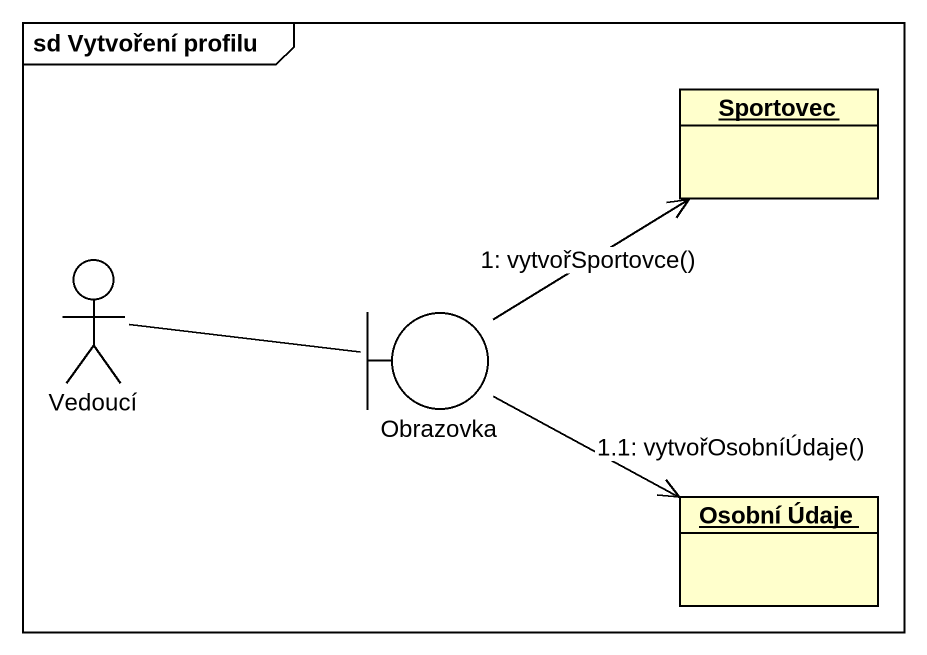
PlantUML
@startuml
mainframe sd Vytvoření profilu
allowmixing
hide circle
hide empty members
object Sportovec
actor Vedoucí
boundary Obrazovka
object "Osobní Údaje" as Osobní_Údaje
Vedoucí -right- Obrazovka
Obrazovka -up-> Sportovec : 1: vytvořSportovce()
Obrazovka -right-> Osobní_Údaje : 1.1: vytvořOsobníÚdaje()
@enduml
